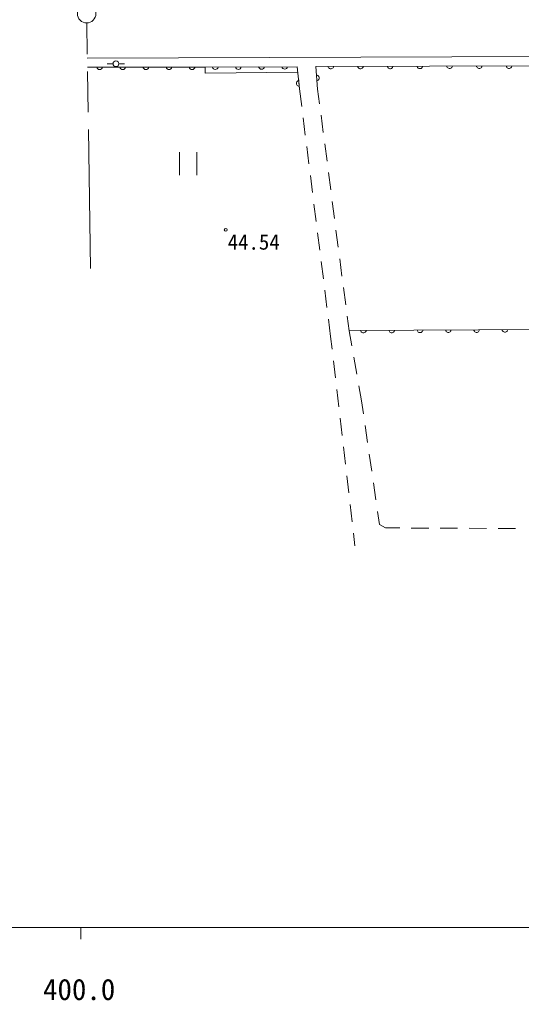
# Model space of a CAD drawing. Units: millimetres, scale not verified. Extents: x 40000 to 680000, y 20000 to 380000.
# Drawn here: x 462705 to 506015, y 198715 to 283400 of the extents above; entities that cross this region are included whole.
import ezdxf
from ezdxf.enums import TextEntityAlignment as Align

# ---------------------------------------------------------------- set-up
doc = ezdxf.new("R2010")
doc.units = ezdxf.units.MM
doc.header["$LTSCALE"] = 1000
doc.linetypes.add('CHAIN', pattern=[18.5, 12, -1.5, 3.5, -1.5])
for name, color, linetype, lineweight in [('M-BGD', 7, 'Continuous', 13), ('M-BMK', 2, 'CHAIN', 13), ('M-BMK-SRVR', 3, 'Continuous', 13), ('M-TTL-BAND', 7, 'Continuous', 13)]:
    doc.layers.add(name, color=color, linetype=linetype, lineweight=lineweight)
doc.styles.add('ＭＳ ゴシック', font='')
doc.styles.get('ＭＳ ゴシック').set_extended_font_data('MS Gothic')

msp = doc.modelspace()

# ---------------------------------------------------------------- linework, layer by layer
at = {"layer": 'M-BGD'}
for p, q in [((543640, 280341), (468548, 280082)), ((470771, 279584), (470272, 279570)), ((471271, 279588), (471771, 279583)), ((478723, 279290), (468560, 279284)), ((478723, 279290), (486668, 279335)), ((478726, 278785), (478723, 279290)), ((486726, 278854), (478726, 278785)), ((486668, 279335), (486863, 277409)), ((488277, 279355), (529316, 279460)), ((488429, 277383), (488277, 279355)), ((488396, 278603), (488334, 278618)), ((489310, 279358), (489330, 279298)), ((489330, 279298), (489360, 279248)), ((489360, 279248), (489410, 279198)), ((489410, 279198), (489460, 279168)), ((489460, 279168), (489520, 279149)), ((489520, 279149), (489600, 279149)), ((489600, 279149), (489660, 279169)), ((489660, 279169), (489710, 279199)), ((489710, 279199), (489760, 279249)), ((489760, 279249), (489790, 279299)), ((489790, 279299), (489810, 279359)), ((491875, 279365), (491895, 279305)), ((491895, 279305), (491925, 279255)), ((491925, 279255), (491975, 279205)), ((491975, 279205), (492025, 279175)), ((492025, 279175), (492085, 279155)), ((492085, 279155), (492165, 279155)), ((492165, 279155), (492225, 279175)), ((492225, 279175), (492275, 279206)), ((492275, 279206), (492325, 279256)), ((492325, 279256), (492355, 279306)), ((492355, 279306), (492375, 279366)), ((494440, 279371), (494460, 279311)), ((494460, 279311), (494490, 279261)), ((494490, 279261), (494540, 279211)), ((494540, 279211), (494590, 279181)), ((494590, 279181), (494650, 279162)), ((494650, 279162), (494730, 279162)), ((494730, 279162), (494790, 279182)), ((494790, 279182), (494840, 279212)), ((494840, 279212), (494890, 279262)), ((494890, 279262), (494920, 279312)), ((494920, 279312), (494940, 279372)), ((497004, 279378), (497025, 279318)), ((497025, 279318), (497055, 279268)), ((497055, 279268), (497105, 279218)), ((497105, 279218), (497155, 279188)), ((497155, 279188), (497215, 279168)), ((497215, 279168), (497295, 279168)), ((497295, 279168), (497355, 279188)), ((497355, 279188), (497405, 279219)), ((497405, 279219), (497455, 279269)), ((497455, 279269), (497485, 279319)), ((497485, 279319), (497504, 279379)), ((499569, 279384), (499590, 279324)), ((499590, 279324), (499620, 279274)), ((499620, 279274), (499670, 279224)), ((499670, 279224), (499720, 279195)), ((499720, 279195), (499780, 279175)), ((499780, 279175), (499860, 279175)), ((499860, 279175), (499920, 279195)), ((499920, 279195), (499970, 279225)), ((499970, 279225), (500020, 279275)), ((500020, 279275), (500050, 279325)), ((500050, 279325), (500069, 279385)), ((502134, 279391), (502154, 279331)), ((502154, 279331), (502185, 279281)), ((502185, 279281), (502235, 279231)), ((502235, 279231), (502285, 279201)), ((502285, 279201), (502345, 279181)), ((502345, 279181), (502425, 279181)), ((502425, 279181), (502485, 279202)), ((502485, 279202), (502535, 279232)), ((502535, 279232), (502585, 279282)), ((502585, 279282), (502614, 279332)), ((502614, 279332), (502634, 279392)), ((504699, 279397), (504719, 279337)), ((504719, 279337), (504749, 279287)), ((504749, 279287), (504800, 279237)), ((504800, 279237), (504850, 279208)), ((504850, 279208), (504910, 279188)), ((504910, 279188), (504990, 279188)), ((504990, 279188), (505050, 279208)), ((505050, 279208), (505100, 279238)), ((505100, 279238), (505149, 279288)), ((505149, 279288), (505179, 279338)), ((505179, 279338), (505199, 279398)), ((486615, 277971), (486601, 277909)), ((486601, 277909), (486610, 277829)), ((486610, 277829), (486636, 277772)), ((486640, 278024), (486615, 277971)), ((486636, 277772), (486670, 277725)), ((486685, 278078), (486640, 278024)), ((486731, 278113), (486685, 278078)), ((486789, 278139), (486731, 278113)), ((486765, 278372), (486863, 277409)), ((488373, 278120), (488431, 278144)), ((488448, 278577), (488396, 278603)), ((488431, 278144), (488478, 278178)), ((488501, 278531), (488448, 278577)), ((488478, 278178), (488524, 278232)), ((488535, 278483), (488501, 278531)), ((488524, 278232), (488551, 278284)), ((488560, 278425), (488535, 278483)), ((488551, 278284), (488566, 278345)), ((488566, 278345), (488560, 278425)), ((486670, 277725), (486725, 277680)), ((486725, 277680), (486778, 277656)), ((486778, 277656), (486840, 277642)), ((486863, 277409), (487053, 275903)), ((488592, 276135), (488429, 277383)), ((487177, 274911), (487364, 273422)), ((488914, 273656), (488721, 275143)), ((476510, 271956), (476510, 269956)), ((478010, 269956), (478010, 271956)), ((487489, 272430), (487676, 270942)), ((489237, 271177), (489043, 272664)), ((489559, 268698), (489366, 270185)), ((487801, 269950), (487988, 268461)), ((489882, 266218), (489688, 267706)), ((488112, 267469), (488299, 265981)), ((490204, 263739), (490011, 265227)), ((488424, 264989), (488611, 263500)), ((490527, 261260), (490333, 262748)), ((488736, 262508), (488923, 261020)), ((489047, 260028), (489234, 258539)), ((490849, 258781), (490656, 260269)), ((489359, 257547), (489548, 256041)), ((491141, 256542), (490978, 257789)), ((491155, 256560), (527822, 256717)), ((499460, 256596), (499480, 256536)), ((499940, 256538), (499960, 256598)), ((501905, 256606), (501925, 256546)), ((502385, 256548), (502405, 256608)), ((504349, 256617), (504369, 256557)), ((504829, 256559), (504849, 256619)), ((489548, 256041), (489676, 254943)), ((491141, 256542), (491371, 255238)), ((492127, 256564), (492147, 256505)), ((492147, 256505), (492177, 256455)), ((492177, 256455), (492227, 256405)), ((492227, 256405), (492278, 256375)), ((492278, 256375), (492338, 256355)), ((492338, 256355), (492418, 256356)), ((492418, 256356), (492478, 256376)), ((492478, 256376), (492527, 256406)), ((492527, 256406), (492577, 256456)), ((492577, 256456), (492607, 256507)), ((492607, 256507), (492627, 256567)), ((494571, 256575), (494592, 256515)), ((494592, 256515), (494622, 256465)), ((494622, 256465), (494672, 256415)), ((494672, 256415), (494722, 256386)), ((494722, 256386), (494782, 256366)), ((494782, 256366), (494862, 256366)), ((494862, 256366), (494922, 256386)), ((494922, 256386), (494972, 256417)), ((494972, 256417), (495022, 256467)), ((495022, 256467), (495051, 256517)), ((495051, 256517), (495071, 256577)), ((497016, 256585), (497036, 256525)), ((497036, 256525), (497066, 256476)), ((497066, 256476), (497116, 256426)), ((497116, 256426), (497167, 256396)), ((497167, 256396), (497227, 256376)), ((497227, 256376), (497307, 256377)), ((497307, 256377), (497367, 256397)), ((497367, 256397), (497416, 256427)), ((497416, 256427), (497466, 256477)), ((497466, 256477), (497496, 256527)), ((497496, 256527), (497516, 256588)), ((499480, 256536), (499511, 256486)), ((499511, 256486), (499561, 256436)), ((499561, 256436), (499611, 256406)), ((499611, 256406), (499671, 256387)), ((499671, 256387), (499751, 256387)), ((499751, 256387), (499811, 256407)), ((499811, 256407), (499861, 256438)), ((499861, 256438), (499911, 256488)), ((499911, 256488), (499940, 256538)), ((501925, 256546), (501955, 256496)), ((501955, 256496), (502005, 256447)), ((502005, 256447), (502056, 256417)), ((502056, 256417), (502116, 256397)), ((502116, 256397), (502196, 256398)), ((502196, 256398), (502256, 256418)), ((502256, 256418), (502305, 256448)), ((502305, 256448), (502355, 256498)), ((502355, 256498), (502385, 256548)), ((504369, 256557), (504400, 256507)), ((504400, 256507), (504450, 256457)), ((504450, 256457), (504500, 256427)), ((504500, 256427), (504560, 256408)), ((504560, 256408), (504640, 256408)), ((504640, 256408), (504700, 256428)), ((504700, 256428), (504750, 256458)), ((504750, 256458), (504800, 256509)), ((504800, 256509), (504829, 256559)), ((491545, 254253), (491806, 252776)), ((489791, 253950), (489965, 252460)), ((491980, 251791), (492210, 250487)), ((490080, 251467), (490254, 249977)), ((492210, 250487), (492375, 249351)), ((490369, 248983), (490542, 247493)), ((492519, 248362), (492735, 246877)), ((490658, 246500), (490831, 245010)), ((492879, 245888), (493094, 244403)), ((490947, 244017), (491120, 242527)), ((493238, 243414), (493454, 241929)), ((491236, 241534), (491409, 240044)), ((493598, 240940), (493763, 239804)), ((493763, 239804), (494282, 239511)), ((491524, 239050), (491652, 237952)), ((494282, 239511), (495515, 239506)), ((496515, 239501), (498015, 239495)), ((499015, 239490), (500515, 239483)), ((501515, 239479), (503015, 239472)), ((504015, 239468), (505515, 239461))]:
    msp.add_line(p, q, dxfattribs=at)
for centre, radius in [((471021, 279591), 250), ((480497, 265251), 125)]:
    msp.add_circle(centre, radius, dxfattribs=at)
for centre, start, end in [((469607, 279341), 192.71517, 347.3544), ((471604, 279342), 192.71517, 347.3544), ((473602, 279343), 192.71517, 347.3544), ((475599, 279345), 192.71517, 347.3544), ((477596, 279346), 192.71517, 347.3544), ((479594, 279351), 193.0067, 347.64593), ((481591, 279363), 193.0067, 347.64593), ((483588, 279374), 193.0067, 347.64593), ((485586, 279385), 193.0067, 347.64593)]:
    msp.add_arc(centre, 256, start, end, dxfattribs=at)
at = {"layer": 'M-BMK'}
msp.add_line((468821, 261918), (468502, 283115), dxfattribs=at)
at = {"layer": 'M-BMK-SRVR'}
msp.add_circle((468490, 283915), 800, dxfattribs=at)
at = {"layer": 'M-TTL-BAND'}
for p, q in [((40000, 205000), (579000, 205000)), ((468000, 205000), (468000, 204000))]:
    msp.add_line(p, q, dxfattribs=at)

# ---------------------------------------------------------------- texts
at = {"layer": 'M-BGD', "style": 'ＭＳ ゴシック'}
msp.add_text('44.54', height=1320, dxfattribs=at).set_placement((480666, 263140), align=Align.BOTTOM_LEFT)
at = {"layer": 'M-TTL-BAND', "style": 'ＭＳ ゴシック'}
msp.add_text('400.0', height=1833, dxfattribs=at).set_placement((467844, 198195), align=Align.BOTTOM_CENTER)

doc.saveas('drawing.dxf')
